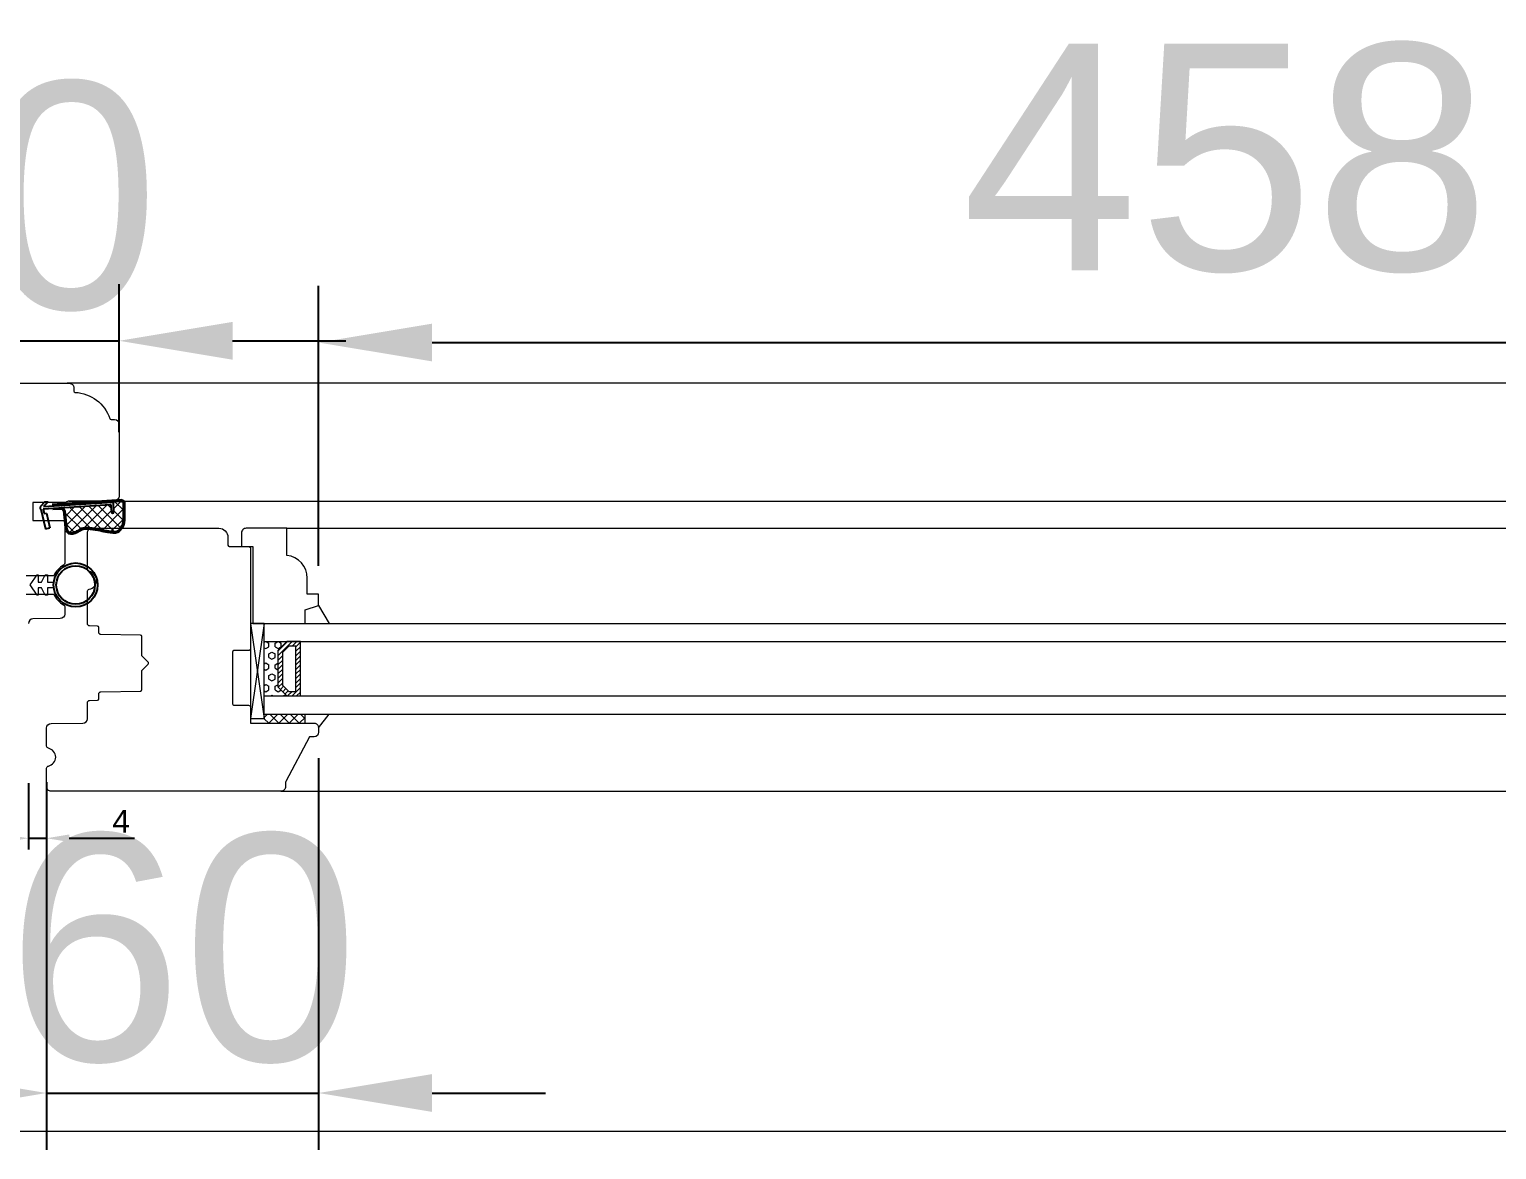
# Model space of a CAD drawing. Header units: millimetres. Extents: x 0 to 182016, y 11 to 3710.
# Drawn here: x 2317.1 to 2640.7, y 985.7 to 1232.9 of the extents above; entities that cross this region are included whole.
import ezdxf

# ---------------------------------------------------------------- set-up
doc = ezdxf.new("R2010")
doc.units = ezdxf.units.MM
for name, color, linetype, lineweight in [('Matmenys', 10, 'Continuous', 20), ('OTHER', 251, 'Continuous', 13), ('Stakta', 7, 'Continuous', 25), ('Testinės profilio linijos', 7, 'Continuous', 5)]:
    doc.layers.add(name, color=color, linetype=linetype, lineweight=lineweight)
doc.styles.get("Standard").update_dxf_attribs({"font": 'arial.ttf'})
doc.dimstyles.new('2', dxfattribs={"dimscale": 2, "dimtxt": 2.5, "dimasz": 2.5, "dimexe": 1.25, "dimexo": 0.625, "dimtad": 1, "dimtxsty": 'Standard', "dimcen": 2.5, "dimadec": 0, "dimazin": 0, "dimtfac": 1, "dimtmove": 0, "dimatfit": 3, "dimfxl": 1, "dimarcsym": 0})
doc.dimstyles.new('Padidinti matmenys', dxfattribs={"dimscale": 10, "dimtxt": 5, "dimasz": 2.5, "dimexe": 1.25, "dimexo": 0.625, "dimtad": 1, "dimdec": 1, "dimtxsty": 'Standard', "dimcen": 2.5, "dimadec": 0, "dimazin": 0, "dimtfac": 1, "dimtdec": 1, "dimtmove": 0, "dimatfit": 3, "dimfxl": 1, "dimarcsym": 0})

# ---------------------------------------------------------------- blocks, each defined once
blk = doc.blocks.new('*D1312')
at = {"color": 0, "lineweight": -2, "transparency": 16777216}
for p, q in [((2276.93, 1152.56), (2276.93, 1176.68)), ((2336.93, 1144.06), (2336.93, 1176.68)), ((2251.93, 1164.18), (2226.93, 1164.18)), ((2276.93, 1164.18), (2336.93, 1164.18)), ((2361.93, 1164.18), (2386.93, 1164.18))]:
    blk.add_line(p, q, dxfattribs=at)
at = {"color": 0, "transparency": 16777216}
for points in [[(2251.93, 1168.35), (2251.93, 1160.01), (2276.93, 1164.18)], [(2361.93, 1168.35), (2361.93, 1160.01), (2336.93, 1164.18)]]:
    blk.add_solid(points, dxfattribs=at)
at = {"layer": 'Defpoints', "color": 0, "transparency": 16777216}
for p in [(2336.93, 1164.18), (2276.93, 1146.31), (2336.93, 1137.81)]:
    blk.add_point(p, dxfattribs=at)
at = {"color": 0, "lineweight": 5, "transparency": 16777216, "insert": (2306.93, 1195.96), "char_height": 50, "attachment_point": 5}
blk.add_mtext('60', dxfattribs=at)
blk = doc.blocks.new('*D1313')
at = {"color": 0, "lineweight": -2, "transparency": 16777216}
for p, q in [((2380.93, 1072.06), (2380.93, 985.7)), ((2320.93, 1061.81), (2320.93, 985.7)), ((2295.93, 998.2), (2270.93, 998.2)), ((2320.93, 998.2), (2380.93, 998.2)), ((2405.93, 998.2), (2430.93, 998.2))]:
    blk.add_line(p, q, dxfattribs=at)
at = {"color": 0, "transparency": 16777216}
for points in [[(2295.93, 1002.37), (2295.93, 994.04), (2320.93, 998.2)], [(2405.93, 1002.37), (2405.93, 994.04), (2380.93, 998.2)]]:
    blk.add_solid(points, dxfattribs=at)
at = {"layer": 'Defpoints', "color": 0, "transparency": 16777216}
for p in [(2380.93, 1078.31), (2320.93, 1068.06), (2380.93, 998.2)]:
    blk.add_point(p, dxfattribs=at)
at = {"color": 0, "lineweight": 5, "transparency": 16777216, "insert": (2350.93, 1029.98), "char_height": 50, "attachment_point": 5}
blk.add_mtext('60', dxfattribs=at)
blk = doc.blocks.new('*D1315')
at = {"layer": 'Defpoints', "color": 0, "transparency": 16777216}
for p in [(2320.93, 1068.06), (2316.93, 1067.81), (2320.93, 1054.42)]:
    blk.add_point(p, dxfattribs=at)
at = {"layer": 'Matmenys', "color": 0, "lineweight": -2, "transparency": 16777216}
for p, q in [((2316.93, 1066.56), (2316.93, 1051.92)), ((2320.93, 1066.81), (2320.93, 1051.92)), ((2311.93, 1054.42), (2306.93, 1054.42)), ((2316.93, 1054.42), (2320.93, 1054.42)), ((2325.93, 1054.42), (2340.33, 1054.42))]:
    blk.add_line(p, q, dxfattribs=at)
at = {"layer": 'Matmenys', "color": 0, "transparency": 16777216}
for points in [[(2311.93, 1055.25), (2311.93, 1053.59), (2316.93, 1054.42)], [(2325.93, 1055.25), (2325.93, 1053.59), (2320.93, 1054.42)]]:
    blk.add_solid(points, dxfattribs=at)
at = {"layer": 'Matmenys', "color": 0, "lineweight": 5, "transparency": 16777216, "insert": (2337.35, 1058.17), "char_height": 5, "attachment_point": 5}
blk.add_mtext('4', dxfattribs=at)
blk = doc.blocks.new('*D1337')
at = {"color": 0, "lineweight": -2, "transparency": 16777216}
for p, q in [((2380.93, 1114.56), (2380.93, 1176.3)), ((2839.42, 1114.56), (2839.42, 1176.3)), ((2405.93, 1163.8), (2814.42, 1163.8))]:
    blk.add_line(p, q, dxfattribs=at)
at = {"color": 0, "transparency": 16777216}
for points in [[(2405.93, 1167.97), (2405.93, 1159.64), (2380.93, 1163.8)], [(2814.42, 1167.97), (2814.42, 1159.64), (2839.42, 1163.8)]]:
    blk.add_solid(points, dxfattribs=at)
at = {"layer": 'Defpoints', "color": 0, "transparency": 16777216}
for p in [(2839.42, 1163.8), (2380.93, 1108.31), (2839.42, 1108.31)]:
    blk.add_point(p, dxfattribs=at)
at = {"color": 0, "lineweight": 5, "transparency": 16777216, "insert": (2610.17, 1200.1), "char_height": 50, "attachment_point": 5}
blk.add_mtext('458,5', dxfattribs=at)

msp = doc.modelspace()

# ---------------------------------------------------------------- hatches: boundary and pattern name
at = {"lineweight": 0}
h = msp.add_hatch(dxfattribs=at)
h.set_pattern_fill('HEX', color=256, scale=0.25, angle=90, style=0)
h.set_pattern_definition([(90, (-15978.3414, -11821.5974), (1.374815, -4e-16), [0.79375, -1.5875]), (330, (-15978.3414, -11821.5974), (-0.6874075, -1.190624716), [0.79375, -1.5875]), (30, (-15978.3414, -11820.8036), (0.6874075, -1.190624716), [0.79375, -1.5875])])
h.paths.add_polyline_path([(2368.9296583, 1085.8109378), (2373.9296583, 1085.8109378), (2371.9296583, 1087.8109378), (2371.9296583, 1095.8109378), (2373.9296583, 1097.8109378), (2368.9296583, 1097.8116468)])
h = msp.add_hatch(dxfattribs=at)
h.set_pattern_fill('JIS_WOOD', color=256, angle=90, style=0)
h.set_pattern_definition([(45, (-15978.3414, -11821.59735), (0.5, -0.5), [])])
h.paths.add_polyline_path([(2371.9296583, 1095.8109378), (2371.9296583, 1087.8109378), (2373.9296583, 1085.8109378), (2376.9296583, 1085.8109378), (2376.9473917, 1097.8475204), (2373.9296583, 1097.8109378)])
h.paths.add_polyline_path([(2372.9296583, 1088.2251513), (2372.9296583, 1095.3967242), (2374.3438718, 1096.8109378), (2375.9296583, 1096.8109378), (2375.9296583, 1086.8109378), (2374.3438718, 1086.8109378)], flags=16)
at = {"lineweight": 0, "ltscale": 0.5}
h = msp.add_hatch(dxfattribs=at)
h.set_pattern_fill('ANSI37', color=256, scale=0.5, angle=90, style=0)
h.set_pattern_definition([(135, (2365.4297, 1079.8116), (-1.12253, -1.12253), []), (225, (2365.4297, 1079.8116), (1.12253, -1.12253), [])])
h.paths.add_polyline_path([(2377.9296583, 1081.8116468), (2368.9296583, 1081.8116468), (2368.9296583, 1079.8116468), (2377.9296583, 1079.8116468)])
at = {"layer": 'Matmenys'}
h = msp.add_hatch(dxfattribs=at)
h.set_pattern_fill('ANSI37', color=252, scale=0.5, angle=-180, style=0)
h.set_pattern_definition([(225, (-153592.0601, -1098353.8803), (1.1225320151, -1.1225320151), []), (315, (-153592.0601, -1098353.8803), (1.1225320151, 1.1225320151), [])])
edge = h.paths.add_edge_path()
edge.add_arc((2335.0155064, 1127.9313767), 0.1, 363.589345612, 453.589345612, ccw=False)
edge.add_line((2335.1153103, 1127.9376372), (2335.2123935, 1126.3899514))
edge.add_arc((2335.4619031, 1126.4056027), 0.25, 183.589345612, 363.589345612)
edge.add_line((2335.7114127, 1126.4212539), (2335.583027, 1128.4679588))
edge.add_arc((2335.4832232, 1128.4616983), 0.1, 363.589345612, 453.589345619)
edge.add_line((2335.4769627, 1128.5615022), (2335.4722177, 1128.6371452))
edge.add_line((2335.4722177, 1128.6371452), (2337.4540186, 1128.7614595))
edge.add_spline(control_points=[(2337.4540186, 1128.7614595), (2337.5331771, 1128.7496572), (2337.6031688, 1128.7384817), (2337.6869196, 1128.7166877), (2337.7104839, 1128.7073019), (2337.7343669, 1128.694607), (2337.7424266, 1128.6883578), (2337.7669144, 1128.662769), (2337.7858073, 1128.633532), (2337.8195106, 1128.5292122), (2337.8326325, 1128.45628), (2337.8523347, 1128.2032969), (2337.8418364, 1127.9894628), (2337.8225082, 1127.5469844), (2337.8180328, 1127.3276555), (2337.8169567, 1126.9077646), (2337.8199887, 1126.7046785), (2337.8326991, 1126.1144711), (2337.8458755, 1125.746421), (2337.8456138, 1124.9932396), (2337.8271175, 1124.6164897), (2337.7239311, 1124.0233853), (2337.6640371, 1123.7958143), (2337.5110015, 1123.3987131), (2337.4282521, 1123.2269254), (2337.2242519, 1122.8857577), (2337.1041371, 1122.719555), (2336.836692, 1122.4283953), (2336.6890183, 1122.3048153), (2336.4078338, 1122.1450966), (2336.2725376, 1122.0975426), (2335.9712387, 1122.0379377), (2335.8076387, 1122.0272343), (2335.2230419, 1122.0409782), (2334.7591263, 1122.1357324), (2333.8666302, 1122.3074747), (2333.43955, 1122.3911693), (2332.3612014, 1122.6023556), (2331.7031508, 1122.7360897), (2330.7100489, 1122.8610157), (2330.4064477, 1122.8915096), (2329.7844041, 1122.915845), (2329.4685001, 1122.9083043), (2328.9192918, 1122.8234199), (2328.6832084, 1122.7620813), (2328.282557, 1122.589621), (2328.1239245, 1122.4947725), (2327.8252657, 1122.3105041), (2327.6838084, 1122.2206466), (2327.3820256, 1122.0645635), (2327.2169728, 1121.9945934), (2326.8518511, 1121.8748621), (2326.650901, 1121.8318596), (2326.3114844, 1121.8079609), (2326.1694989, 1121.8211667), (2325.9742783, 1121.881206), (2325.9089504, 1121.9179461), (2325.7822271, 1122.0264953), (2325.7230493, 1122.0985614), (2325.5659717, 1122.362649), (2325.484472, 1122.6037573), (2325.3678547, 1123.1541683), (2325.3313232, 1123.4623634), (2325.2780517, 1124.0585812), (2325.2588293, 1124.3461322), (2325.2154698, 1124.876622), (2325.1933336, 1125.1248805), (2325.1571193, 1125.5296828), (2325.1430329, 1125.6870861), (2325.1149108, 1126.0110185), (2325.0998747, 1126.1893357), (2325.0315897, 1126.4922028), (2324.9959547, 1126.6100248), (2324.9003579, 1126.8225036), (2324.847211, 1126.9164184), (2324.7285703, 1127.0616121), (2324.6729481, 1127.1166303), (2324.5491808, 1127.2057222), (2324.4855538, 1127.2386016), (2324.3666897, 1127.2867698), (2324.3096127, 1127.303651), (2324.2090323, 1127.3295949), (2324.1646367, 1127.3393125), (2324.1236404, 1127.3483485)], knot_values=[0, 0, 0, 0, 0.2245066002, 0.2245066002, 0.377043448, 0.377043448, 0.5295802957, 0.5295802957, 0.8082977366, 0.8082977366, 1.0870151774, 1.0870151774, 1.6244414062, 1.6244414062, 2.161867635, 2.161867635, 2.6992938638, 2.6992938638, 3.7741463214, 3.7741463214, 5.0334406395, 5.0334406395, 5.8656302806, 5.8656302806, 6.5060139406, 6.5060139406, 7.1463976006, 7.1463976006, 7.7996240151, 7.7996240151, 8.3563201169, 8.3563201169, 8.9130162187, 8.9130162187, 10.239934143, 10.239934143, 11.5668520673, 11.5668520673, 13.5970761059, 13.5970761059, 14.4582175179, 14.4582175179, 15.3193589298, 15.3193589298, 15.9856015553, 15.9856015553, 16.5061017172, 16.5061017172, 17.0266018791, 17.0266018791, 17.547102041, 17.547102041, 18.1672448488, 18.1672448488, 18.7176261004, 18.7176261004, 19.1465766047, 19.1465766047, 19.5755271091, 19.5755271091, 20.3898249977, 20.3898249977, 21.2041228863, 21.2041228863, 21.9655448497, 21.9655448497, 22.7269668131, 22.7269668131, 23.2229068178, 23.2229068178, 23.7188468224, 23.7188468224, 24.0184411081, 24.0184411081, 24.2549295987, 24.2549295987, 24.4119994701, 24.4119994701, 24.5501072405, 24.5501072405, 24.6882150108, 24.6882150108, 24.8099116426, 24.8099116426, 24.8099116426, 24.8099116426], degree=3, periodic=0)
edge.add_line((2324.1236404, 1127.3483485), (2335.009246, 1128.0311805))

# ---------------------------------------------------------------- linework, layer by layer
for p, q in [((2320.5217713, 1128.6252267), (2319.4914301, 1127.558762)), ((2319.4914301, 1127.558762), (2319.5227325, 1127.0597428)), ((2319.5227325, 1127.0597428), (2319.6700184, 1127.0689818)), ((2319.6700184, 1127.0689818), (2320.6534649, 1122.7218913)), ((2320.1754809, 1127.1006884), (2335.009246, 1128.0311805)), ((2320.1754809, 1127.1006884), (2320.4126757, 1126.0522252)), ((2321.269412, 1128.6721247), (2320.2186988, 1127.6043821)), ((2320.2186988, 1127.6043821), (2335.4769627, 1128.5615022)), ((2320.4126757, 1126.0522252), (2320.9003517, 1126.1625526)), ((2320.5217713, 1128.6252267), (2321.269412, 1128.6721247)), ((2320.9003517, 1126.1625526), (2321.6288169, 1122.9425461)), ((2335.1153103, 1127.9376372), (2335.2123935, 1126.3899514)), ((2335.4769627, 1128.5615022), (2335.4722177, 1128.6371452)), ((2335.583027, 1128.4679588), (2335.7114127, 1126.4212539)), ((2320.6534649, 1122.7218913), (2321.6288169, 1122.9425461))]:
    msp.add_line(p, q)
at = {"color": 1}
for p, q in [((2337.4982589, 1129.0581796), (2322.1734435, 1128.0968849)), ((2337.4540186, 1128.7614595), (2322.2190739, 1127.8058022)), ((2324.0590676, 1127.0553803), (2322.2986163, 1126.9449507))]:
    msp.add_line(p, q, dxfattribs=at)
at = {"lineweight": 9}
for p, q in [((2373.9296583, 1122.8116468), (2846.418555, 1122.8116468)), ((2368.9297434, 1101.8116468), (2851.4184699, 1101.8116468)), ((2368.9297434, 1097.8116468), (2851.4184699, 1097.8116468)), ((2368.9297434, 1085.8116468), (2851.4184699, 1085.8116468)), ((2368.9297434, 1081.8116468), (2851.4184699, 1081.8116468))]:
    msp.add_line(p, q, dxfattribs=at)
at = {"lineweight": 0}
for p, q in [((2380.9296583, 1105.8116468), (2383.2163234, 1101.8116468)), ((2368.9296583, 1101.8109378), (2365.9296583, 1080.8109378)), ((2365.9296583, 1101.8109378), (2368.9296583, 1080.8109378)), ((2377.9296583, 1079.8116468), (2377.9296583, 1081.8116468)), ((2380.9296583, 1078.8116468), (2383.2163234, 1081.8116468))]:
    msp.add_line(p, q, dxfattribs=at)
at = {"lineweight": 5}
msp.add_line((2226.9296579, 989.8116468), (3606.9074522, 989.8116468), dxfattribs=at)
at = {"lineweight": 0}
msp.add_lwpolyline([(2373.9296583, 1116.8116468), (2373.9296583, 1122.8116468), (2364.9296583, 1122.8116468, 0.4142135624), (2363.9296583, 1121.8116468), (2363.9296583, 1118.8116468), (2366.4296583, 1118.8116468), (2366.4296583, 1101.8116468), (2377.9296583, 1101.8116468), (2377.9296583, 1104.8116468), (2380.9296583, 1105.8116468), (2380.9296583, 1108.3116468), (2378.4296583, 1108.3116468), (2378.4296583, 1111.8367097, 0.3851703882), (2373.9296583, 1116.8116468)], format="xyb", dxfattribs=at)
for points in [[(2365.9296583, 1101.8109378), (2365.9296583, 1080.8109378), (2368.9296583, 1080.8109378), (2368.9296583, 1101.8109378)], [(2371.9296583, 1095.8109378), (2371.9296583, 1087.8109378), (2373.9296583, 1085.8109378), (2376.9296583, 1085.8109378), (2376.9296583, 1097.8109378), (2373.9296583, 1097.8109378)], [(2372.9296583, 1095.3967242), (2372.9296583, 1088.2251513), (2374.3438718, 1086.8109378), (2375.9296583, 1086.8109378), (2375.9296583, 1096.8109378), (2374.3438718, 1096.8109378)]]:
    msp.add_lwpolyline(points, close=True, dxfattribs=at)
at = {"color": 18, "linetype": 'ByBlock', "true_color": 0x000000}
for radius in [4.85, 4.25]:
    msp.add_circle((2327.3221724, 1110.3105813), radius, dxfattribs=at)
for centre, radius, start, end in [((2335.0155064, 1127.9313767), 0.1, 3.589345609, 93.589345612), ((2335.4619031, 1126.4056027), 0.25, 183.589345609, 3.589345609), ((2335.4832232, 1128.4616983), 0.1, 3.589345609, 93.589345612)]:
    msp.add_arc(centre, radius, start, end)
at = {"color": 1}
msp.add_spline([(2337.4982589, 1129.0581796), (2337.8597592, 1128.9676829), (2338.1293001, 1127.6938244), (2337.6409108, 1123.0014514), (2336.597713, 1121.9114451), (2334.4342411, 1121.8928287), (2332.7362013, 1122.2232026), (2330.5707604, 1122.570119), (2328.5340388, 1122.3706902), (2327.705794, 1121.8945212), (2325.8512539, 1121.6142579), (2324.958808, 1124.3264364), (2324.8316404, 1125.805312), (2324.7136691, 1126.4925799), (2324.4114634, 1126.9344652), (2324.0590676, 1127.0553803)], degree=3, dxfattribs=at)
msp.add_open_spline([(2337.4540186, 1128.7614595), (2337.5331771, 1128.7496572), (2337.6031688, 1128.7384817), (2337.6869196, 1128.7166877), (2337.7104839, 1128.7073019), (2337.7343669, 1128.694607), (2337.7424266, 1128.6883578), (2337.7669144, 1128.662769), (2337.7858073, 1128.633532), (2337.8195106, 1128.5292122), (2337.8326325, 1128.45628), (2337.8523347, 1128.2032969), (2337.8418364, 1127.9894628), (2337.8225082, 1127.5469844), (2337.8180328, 1127.3276555), (2337.8169567, 1126.9077646), (2337.8199887, 1126.7046785), (2337.8326991, 1126.1144711), (2337.8458755, 1125.746421), (2337.8456138, 1124.9932396), (2337.8271175, 1124.6164897), (2337.7239311, 1124.0233853), (2337.6640371, 1123.7958143), (2337.5110015, 1123.3987131), (2337.4282521, 1123.2269254), (2337.2242519, 1122.8857577), (2337.1041371, 1122.719555), (2336.836692, 1122.4283953), (2336.6890183, 1122.3048153), (2336.4078338, 1122.1450966), (2336.2725376, 1122.0975426), (2335.9712387, 1122.0379377), (2335.8076387, 1122.0272343), (2335.2230419, 1122.0409782), (2334.7591263, 1122.1357324), (2333.8666302, 1122.3074747), (2333.43955, 1122.3911693), (2332.3612014, 1122.6023556), (2331.7031508, 1122.7360897), (2330.7100489, 1122.8610157), (2330.4064477, 1122.8915096), (2329.7844041, 1122.915845), (2329.4685001, 1122.9083043), (2328.9192918, 1122.8234199), (2328.6832084, 1122.7620813), (2328.282557, 1122.589621), (2328.1239245, 1122.4947725), (2327.8252657, 1122.3105041), (2327.6838084, 1122.2206466), (2327.3820256, 1122.0645635), (2327.2169728, 1121.9945934), (2326.8518511, 1121.8748621), (2326.650901, 1121.8318596), (2326.3114844, 1121.8079609), (2326.1694989, 1121.8211667), (2325.9742783, 1121.881206), (2325.9089504, 1121.9179461), (2325.7822271, 1122.0264953), (2325.7230493, 1122.0985614), (2325.5659717, 1122.362649), (2325.484472, 1122.6037573), (2325.3678547, 1123.1541683), (2325.3313232, 1123.4623634), (2325.2780517, 1124.0585812), (2325.2588293, 1124.3461322), (2325.2154698, 1124.876622), (2325.1933336, 1125.1248805), (2325.1571193, 1125.5296828), (2325.1430329, 1125.6870861), (2325.1149108, 1126.0110185), (2325.0998747, 1126.1893357), (2325.0315897, 1126.4922028), (2324.9959547, 1126.6100248), (2324.9003579, 1126.8225036), (2324.847211, 1126.9164184), (2324.7285703, 1127.0616121), (2324.6729481, 1127.1166303), (2324.5491808, 1127.2057222), (2324.4855538, 1127.2386016), (2324.3666897, 1127.2867698), (2324.3096127, 1127.303651), (2324.2090323, 1127.3295949), (2324.1646367, 1127.3393125), (2324.1236404, 1127.3483485)], degree=3, knots=[0, 0, 0, 0, 0.2245066002, 0.2245066002, 0.377043448, 0.377043448, 0.5295802957, 0.5295802957, 0.8082977366, 0.8082977366, 1.0870151774, 1.0870151774, 1.6244414062, 1.6244414062, 2.161867635, 2.161867635, 2.6992938638, 2.6992938638, 3.7741463214, 3.7741463214, 5.0334406395, 5.0334406395, 5.8656302806, 5.8656302806, 6.5060139406, 6.5060139406, 7.1463976006, 7.1463976006, 7.7996240151, 7.7996240151, 8.3563201169, 8.3563201169, 8.9130162187, 8.9130162187, 10.239934143, 10.239934143, 11.5668520673, 11.5668520673, 13.5970761059, 13.5970761059, 14.4582175179, 14.4582175179, 15.3193589298, 15.3193589298, 15.9856015553, 15.9856015553, 16.5061017172, 16.5061017172, 17.0266018791, 17.0266018791, 17.547102041, 17.547102041, 18.1672448488, 18.1672448488, 18.7176261004, 18.7176261004, 19.1465766047, 19.1465766047, 19.5755271091, 19.5755271091, 20.3898249977, 20.3898249977, 21.2041228863, 21.2041228863, 21.9655448497, 21.9655448497, 22.7269668131, 22.7269668131, 23.2229068178, 23.2229068178, 23.7188468224, 23.7188468224, 24.0184411081, 24.0184411081, 24.2549295987, 24.2549295987, 24.4119994701, 24.4119994701, 24.5501072405, 24.5501072405, 24.6882150108, 24.6882150108, 24.8099116426, 24.8099116426, 24.8099116426, 24.8099116426], dxfattribs=at)
at = {"layer": 'OTHER'}
msp.add_lwpolyline([(2322.5189626, 1109.7005552), (2321.1030538, 1109.7005552), (2321.1030538, 1108.0552738), (2320.5773716, 1108.0552738), (2319.8340306, 1109.7005552), (2319.041411, 1109.7005552), (2319.041411, 1108.0552738), (2318.8225202, 1108.0552738), (2317.3196389, 1110.3105813), (2318.8225202, 1112.5658888), (2319.041411, 1112.5658888), (2319.041411, 1110.9206075), (2319.8340306, 1110.9206075), (2320.5773716, 1112.5658888), (2321.1030538, 1112.5658888), (2321.1030538, 1110.9206075), (2322.5189626, 1110.9206075)], dxfattribs=at)
at = {"layer": 'Stakta', "color": 18, "lineweight": 5, "true_color": 0x000000}
for points in [[(2279.9296579, 1154.8116468), (2325.9296583, 1154.8116468, -0.4142135624), (2326.9296583, 1153.8116468), (2326.9296583, 1153.1023202, 0.4001549105), (2327.2151929, 1152.8026691, -0.3090857966), (2334.8645036, 1147.0143859, 0.3199404334), (2335.1463267, 1146.809756), (2335.9383848, 1146.8028438, -0.4116598905), (2336.9296583, 1145.8028819), (2336.9296583, 1129.9076805, -0.4116598905), (2335.9383848, 1128.9077185), (2325.9209317, 1128.8202976, 0.2023892741), (2325.2071011, 1128.5116468), (2317.9296583, 1128.5116468), (2317.9296583, 1124.5116468), (2324.9296583, 1124.5116468), (2324.9296583, 1115.1149884, -0.2720281141), (2324.6730447, 1114.6782241, 0.164173551), (2322.5243336, 1112.3105813), (2316.4296583, 1112.3105813)], [(2316.4296583, 1108.3105813), (2322.5243336, 1108.3105813, 0.164173551), (2324.6730447, 1105.9429385, -0.2720281141), (2324.9296583, 1105.5061742), (2324.9296583, 1103.872773, -0.4116598905), (2323.9383848, 1102.8728111), (2317.9209317, 1102.8202976, 0.4116598905), (2316.9296583, 1101.8203356)]]:
    msp.add_lwpolyline(points, format="xyb", dxfattribs=at)
msp.add_lwpolyline([(2332.4296583, 1085.2013535), (2332.4296583, 1086.2544751, -0.4091108014), (2332.9209321, 1086.7543989), (2341.634894, 1086.9065017, 0.4091108014), (2341.9296583, 1087.206456), (2341.9296583, 1091.230276, -0.1989123674), (2342.0761049, 1091.5838294), (2343.3417903, 1092.8495148, 0.4142135624), (2343.3417903, 1093.2737789), (2342.0761049, 1094.5394643, -0.1989123674), (2341.9296583, 1094.8930177), (2341.9296583, 1098.9168377, 0.4091108014), (2341.634894, 1099.216792), (2332.9209321, 1099.3688947, -0.4091108014), (2332.4296583, 1099.8688186), (2332.4296583, 1100.9219402, 0.4040262259), (2332.1401281, 1101.2217575), (2330.4122085, 1101.2820977, -0.4040262258), (2329.9296583, 1101.7817932), (2329.9296583, 1108.8621571, -0.3563939587), (2330.3296583, 1109.352055, 0.8164965809), (2330.3296583, 1113.2712386, -0.3563939587), (2329.9296583, 1113.7611366), (2329.9296583, 1121.8116468, -0.4142135624), (2330.9296583, 1122.8116468), (2358.9296583, 1122.8116468, -0.4142135624), (2360.9296583, 1120.8116468), (2360.9296583, 1119.1090402, 0.4116598905), (2361.2270403, 1118.8090516), (2365.4340215, 1118.7723379, -0.4116598905), (2365.9296583, 1118.2723569), (2365.9296583, 1096.3422099, -0.4116598905), (2365.4340215, 1095.842229), (2362.2270403, 1095.8142421, 0.4116598905), (2361.9296583, 1095.5142535), (2361.9296583, 1084.1090402, 0.4116598905), (2362.2270403, 1083.8090516), (2365.4340215, 1083.7810647, -0.4116598905), (2365.9296583, 1083.2810838), (2365.9296583, 1079.8116468), (2379.9296583, 1079.8116468, -0.4142135624), (2380.9296583, 1078.8116468), (2380.9296583, 1077.8204118, -0.4116598905), (2379.9383848, 1076.8204499), (2378.9296583, 1076.8116468), (2373.6710902, 1066.9217186, 0.1227845609), (2373.612564, 1066.6869828), (2373.612564, 1065.8116468, -0.4142135624), (2372.612564, 1064.8116468), (2321.9296583, 1064.8116468, -0.4142135624), (2320.9296583, 1065.8116468), (2320.9296583, 1069.8621571, -0.3563939587), (2321.3296583, 1070.352055, 0.8164965809), (2321.3296583, 1074.2712386, -0.3563939587), (2320.9296583, 1074.7611366), (2320.9296583, 1078.7417938, -0.4116598905), (2321.9209317, 1079.7417557), (2328.9383848, 1079.8029961, 0.4116598905), (2329.9296583, 1080.802958), (2329.9296583, 1084.3414835, -0.4040361542), (2330.4122085, 1084.8411959), (2332.1401281, 1084.9015362, 0.4040262258)], format="xyb", close=True, dxfattribs=at)
at = {"layer": 'Testinės profilio linijos', "lineweight": 5}
for p, q in [((3507.9074518, 1154.8116468), (2325.4296583, 1154.8116468)), ((2325.7981209, 1128.8116468), (2894.5500924, 1128.8116468)), ((2372.6125438, 1064.8116468), (3461.2245246, 1064.8116468))]:
    msp.add_line(p, q, dxfattribs=at)

# ---------------------------------------------------------------- dimensions: what is measured, and where the dimension line sits
at = {"color": 1, "lineweight": 5}
dim = msp.add_linear_dim(base=(2839.418555, 1163.804424), p1=(2380.9296583, 1108.3116468), p2=(2839.418555, 1108.3116468), dimstyle='Padidinti matmenys', dxfattribs=at)
dim.commit()
dim.dimension.update_dxf_attribs({"geometry": '*D1337', "text_midpoint": (2610.1741067, 1200.102173)})
for base, p1, p2, picture, middle in [((2336.9296583, 1164.178653), (2276.9296583, 1146.3116468), (2336.9296583, 1137.8116468), '*D1312', (2306.9296583, 1164.178653)), ((2380.9296583, 998.201914), (2320.9296583, 1068.0616468), (2380.9296583, 1078.3116468), '*D1313', (2350.9296583, 998.201914))]:
    dim = msp.add_linear_dim(base=base, p1=p1, p2=p2, angle=180, dimstyle='Padidinti matmenys', dxfattribs=at)
    dim.commit()
    dim.dimension.update_dxf_attribs({"geometry": picture, "text_midpoint": middle, "dimtype": 160})
at = {"layer": 'Matmenys', "lineweight": 5}
dim = msp.add_linear_dim(base=(2320.9296583, 1054.4191349), p1=(2316.9296583, 1067.8116468), p2=(2320.9296583, 1068.0616468), angle=180, dimstyle='2', override={"dimtmove": 0}, dxfattribs=at)
dim.commit()
dim.dimension.update_dxf_attribs({"geometry": '*D1315', "text_midpoint": (2337.3505314, 1054.4191349), "dimtype": 160})

doc.saveas('drawing.dxf')
